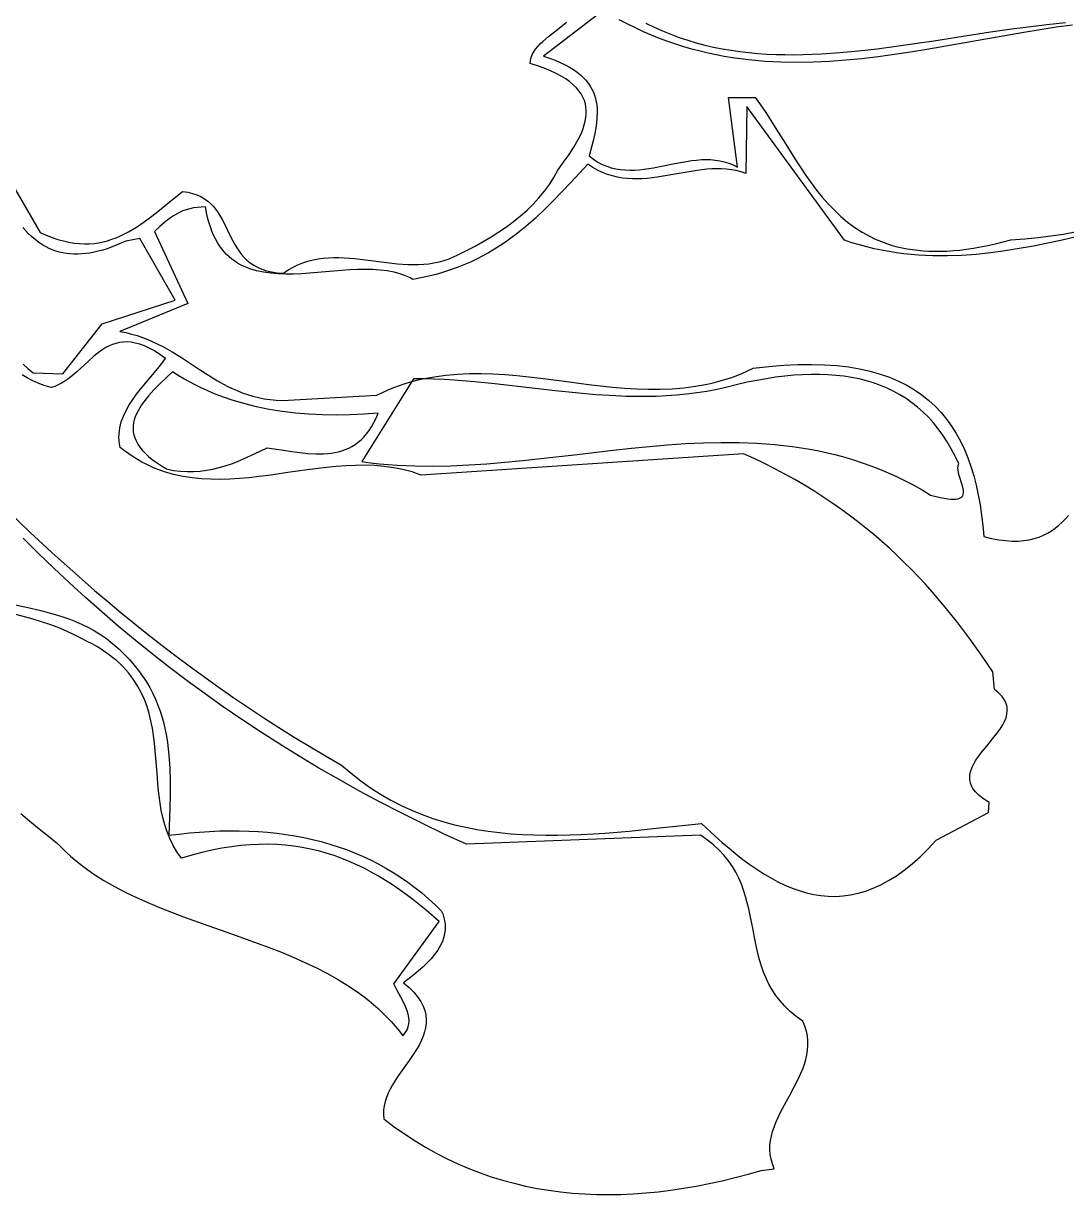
# Model space of a CAD drawing. Header units: metres. Extents: x 0 to 50, y 0 to 50.4.
# Drawn here: x 30.98 to 40.48, y 11.04 to 21.72 of the extents above; entities that cross this region are included whole.
import ezdxf

# ---------------------------------------------------------------- set-up
doc = ezdxf.new("R2010")
doc.units = ezdxf.units.M

msp = doc.modelspace()

# ---------------------------------------------------------------- linework, layer by layer
for points in [[(36.259937, 21.833636), (35.716724, 21.415952), (35.716724, 21.415952), (35.771857, 21.398117), (35.823012, 21.37933), (35.870315, 21.359618), (35.913892, 21.33901), (35.953869, 21.317531), (35.990371, 21.295209), (36.023525, 21.272071), (36.053457, 21.248143), (36.080293, 21.223454), (36.104158, 21.198029), (36.12518, 21.171896), (36.143483, 21.145082), (36.159193, 21.117614), (36.172438, 21.089519), (36.183342, 21.060824), (36.192033, 21.031556), (36.198634, 21.001742), (36.203274, 20.971409), (36.206077, 20.940585), (36.20717, 20.909295), (36.20473, 20.84543), (36.19696, 20.780029), (36.184868, 20.713309), (36.169464, 20.645487), (36.132746, 20.507399), (36.132746, 20.507399), (36.172275, 20.477523), (36.21233, 20.4522), (36.252875, 20.431147), (36.293875, 20.414081), (36.335296, 20.400718), (36.377103, 20.390776), (36.41926, 20.383972), (36.461734, 20.380023), (36.504488, 20.378644), (36.547489, 20.379554), (36.5907, 20.382469), (36.634088, 20.387106), (36.721252, 20.400414), (36.808702, 20.417212), (36.896158, 20.435236), (36.983341, 20.452221), (37.069972, 20.465903), (37.112993, 20.470797), (37.155771, 20.474015), (37.198272, 20.475275), (37.240459, 20.474294), (37.2823, 20.470788), (37.323757, 20.464474), (37.364798, 20.455069), (37.405386, 20.44229), (37.445486, 20.425854), (37.485065, 20.405478), (37.402495, 21.041356), (37.646726, 21.041427), (37.646726, 21.041427), (37.695426, 20.972497), (37.742769, 20.902261), (37.834545, 20.759128), (37.924385, 20.614536), (38.014619, 20.470992), (38.060612, 20.400398), (38.107577, 20.331007), (38.155806, 20.263132), (38.205589, 20.197087), (38.257218, 20.133186), (38.310985, 20.071741), (38.36718, 20.013068), (38.426095, 19.957479), (38.488022, 19.905287), (38.55325, 19.856807), (38.622072, 19.812352), (38.69478, 19.772235), (38.732681, 19.753901), (38.771663, 19.73677), (38.811762, 19.72088), (38.853014, 19.706271), (38.895456, 19.692981), (38.939123, 19.68105), (38.984054, 19.670518), (39.030283, 19.661423), (39.077847, 19.653804), (39.126784, 19.647701), (39.177128, 19.643153), (39.228917, 19.640199), (39.282187, 19.638879), (39.336974, 19.639231), (39.393315, 19.641294), (39.451246, 19.645109), (39.510804, 19.650713), (39.572025, 19.658147), (39.634945, 19.66745), (39.699601, 19.67866), (39.766029, 19.691816), (39.834266, 19.706959), (39.904347, 19.724128), (39.976311, 19.74336), (39.976311, 19.74336), (40.101496, 19.752373), (40.222566, 19.764144), (40.339498, 19.77869), (40.452269, 19.796029), (40.560858, 19.81618)], [(30.625578, 20.682294), (31.131738, 19.81098), (31.131738, 19.81098), (31.187501, 19.786181), (31.241611, 19.765018), (31.294135, 19.747364), (31.345141, 19.733089), (31.394695, 19.722065), (31.442866, 19.714165), (31.48972, 19.70926), (31.535326, 19.707222), (31.579749, 19.707923), (31.623059, 19.711234), (31.665321, 19.717028), (31.706604, 19.725175), (31.746975, 19.735549), (31.786501, 19.74802), (31.825249, 19.76246), (31.863287, 19.778742), (31.900683, 19.796737), (31.937503, 19.816317), (32.009687, 19.859718), (32.080377, 19.907921), (32.150113, 19.959898), (32.219434, 20.014626), (32.288879, 20.071077), (32.430294, 20.185049), (32.430294, 20.185049), (32.478, 20.177714), (32.521491, 20.167077), (32.561066, 20.153365), (32.597024, 20.136808), (32.629663, 20.11763), (32.659282, 20.09606), (32.686181, 20.072325), (32.710656, 20.046651), (32.733009, 20.019267), (32.753536, 19.990399), (32.772537, 19.960274), (32.79031, 19.92912), (32.823369, 19.864633), (32.855103, 19.798755), (32.887901, 19.733303), (32.905445, 19.701305), (32.924152, 19.670095), (32.94432, 19.639901), (32.966247, 19.610949), (32.990233, 19.583466), (33.016576, 19.557681), (33.045574, 19.53382), (33.077527, 19.51211), (33.112733, 19.492778), (33.151491, 19.476052), (33.1941, 19.462159), (33.240858, 19.451326), (33.292064, 19.44378), (33.348017, 19.439749), (33.348017, 19.439749), (33.391803, 19.468961), (33.436129, 19.494195), (33.480964, 19.515685), (33.526275, 19.533667), (33.57203, 19.548378), (33.618198, 19.560053), (33.664746, 19.568926), (33.711641, 19.575235), (33.758853, 19.579214), (33.806349, 19.5811), (33.854097, 19.581127), (33.902065, 19.579531), (33.998533, 19.572415), (34.095496, 19.561635), (34.289883, 19.536626), (34.386794, 19.526167), (34.483176, 19.519584), (34.531088, 19.518335), (34.578771, 19.518762), (34.626193, 19.5211), (34.673323, 19.525586), (34.720128, 19.532455), (34.766577, 19.541942), (34.812636, 19.554283), (34.858275, 19.569713), (34.858275, 19.569713), (34.938376, 19.607311), (35.01695, 19.646159), (35.093805, 19.686362), (35.16875, 19.728023), (35.241591, 19.771246), (35.312138, 19.816136), (35.380197, 19.862794), (35.445577, 19.911327), (35.508086, 19.961837), (35.567531, 20.014429), (35.62372, 20.069205), (35.676462, 20.126271), (35.725564, 20.185729), (35.770833, 20.247684), (35.812079, 20.31224), (35.849108, 20.3795), (35.849108, 20.3795), (35.901129, 20.449671), (35.950055, 20.519592), (35.994614, 20.589046), (36.033531, 20.657817), (36.050477, 20.691878), (36.065534, 20.725686), (36.078545, 20.759216), (36.08935, 20.792438), (36.097789, 20.825327), (36.103703, 20.857855), (36.106934, 20.889995), (36.107322, 20.92172), (36.104708, 20.953003), (36.098933, 20.983816), (36.089837, 21.014133), (36.077262, 21.043926), (36.061048, 21.073168), (36.041036, 21.101833), (36.017067, 21.129892), (35.988982, 21.15732), (35.956622, 21.184088), (35.919826, 21.210169), (35.878437, 21.235537), (35.832295, 21.260165), (35.781241, 21.284025), (35.725116, 21.307089), (35.66376, 21.329332), (35.597014, 21.350726), (35.597014, 21.350726), (35.599287, 21.378602), (35.605694, 21.405479), (35.615877, 21.431447), (35.629477, 21.456595), (35.646133, 21.481015), (35.665488, 21.504797), (35.687182, 21.52803), (35.710856, 21.550806), (35.762706, 21.595346), (35.818167, 21.639139), (35.874365, 21.682908), (35.928428, 21.727376)], [(40.535834, 21.700496), (40.38856, 21.680215), (40.24124, 21.657779), (40.093878, 21.633624), (39.799043, 21.581904), (39.504084, 21.528552), (39.209031, 21.477062), (39.061479, 21.453108), (38.913914, 21.43093), (38.766342, 21.410966), (38.618764, 21.393652), (38.471186, 21.379426), (38.32361, 21.368724), (38.176041, 21.361983), (38.028482, 21.35964), (37.880937, 21.362133), (37.73341, 21.369898), (37.585904, 21.383371), (37.51216, 21.392385), (37.438423, 21.402991), (37.364694, 21.415242), (37.290972, 21.429193), (37.217258, 21.4449), (37.143553, 21.462416), (37.069857, 21.481796), (36.996171, 21.503095), (36.922494, 21.526367), (36.848828, 21.551668), (36.775174, 21.579051), (36.70153, 21.608571), (36.627899, 21.640284), (36.55428, 21.674243), (36.480674, 21.710503), (36.407081, 21.749118)], [(36.650473, 21.718239), (36.72536, 21.681236), (36.800898, 21.647189), (36.877068, 21.616007), (36.953848, 21.587602), (37.031221, 21.561884), (37.109167, 21.538764), (37.187666, 21.518154), (37.266699, 21.499965), (37.346246, 21.484106), (37.426288, 21.47049), (37.506806, 21.459027), (37.58778, 21.449629), (37.66919, 21.442205), (37.751018, 21.436668), (37.833243, 21.432927), (37.915846, 21.430895), (37.998808, 21.430481), (38.08211, 21.431597), (38.249653, 21.438064), (38.418319, 21.449581), (38.587954, 21.465436), (38.758401, 21.484918), (38.929506, 21.507314), (39.101111, 21.531911), (39.273062, 21.557997), (39.617379, 21.611787), (39.789433, 21.638065), (39.96121, 21.662984), (40.132555, 21.685829), (40.303311, 21.70589), (40.473324, 21.722452)], [(37.571127, 20.959139), (37.561862, 20.348626), (37.561862, 20.348626), (37.517935, 20.362854), (37.473848, 20.373866), (37.429609, 20.381908), (37.385227, 20.387228), (37.340712, 20.390071), (37.296073, 20.390685), (37.251318, 20.389316), (37.206457, 20.386211), (37.116452, 20.375777), (37.026131, 20.361358), (36.84483, 20.328452), (36.753996, 20.313911), (36.663135, 20.303276), (36.617718, 20.300039), (36.572321, 20.298519), (36.526955, 20.298961), (36.481627, 20.301613), (36.436347, 20.306721), (36.391124, 20.314532), (36.345967, 20.325292), (36.300885, 20.339248), (36.255888, 20.356646), (36.210984, 20.377733), (36.166182, 20.402756), (36.121492, 20.431962), (36.121492, 20.431962), (35.966882, 20.266047), (35.888769, 20.183227), (35.809304, 20.101233), (35.727877, 20.020615), (35.643879, 19.941923), (35.556701, 19.865709), (35.465732, 19.792521), (35.418635, 19.757235), (35.370362, 19.722911), (35.320837, 19.68962), (35.269983, 19.65743), (35.217724, 19.626409), (35.163984, 19.596627), (35.108687, 19.568152), (35.051756, 19.541053), (34.993116, 19.515399), (34.93269, 19.491258), (34.870401, 19.4687), (34.806175, 19.447793), (34.739933, 19.428606), (34.671601, 19.411208), (34.601102, 19.395668), (34.52836, 19.382054), (34.52836, 19.382054), (34.501835, 19.3966), (34.47447, 19.409648), (34.446299, 19.421264), (34.41736, 19.431513), (34.357321, 19.448176), (34.294639, 19.460167), (34.229603, 19.468012), (34.162503, 19.472241), (34.093626, 19.473381), (34.023261, 19.47196), (33.951697, 19.468506), (33.879222, 19.463548), (33.732692, 19.45123), (33.585981, 19.439231), (33.513279, 19.434671), (33.441397, 19.431774), (33.370623, 19.43107), (33.301247, 19.433086), (33.233556, 19.438349), (33.167839, 19.447389), (33.104386, 19.460733), (33.043483, 19.478909), (33.014079, 19.489974), (32.98542, 19.502446), (32.957544, 19.516389), (32.930485, 19.531871), (32.904281, 19.548956), (32.878968, 19.567712), (32.85458, 19.588204), (32.831155, 19.610498), (32.808728, 19.63466), (32.787336, 19.660757), (32.767015, 19.688853), (32.7478, 19.719016), (32.729728, 19.751311), (32.712834, 19.785804), (32.697156, 19.822562), (32.682728, 19.861649), (32.669587, 19.903133), (32.657769, 19.947079), (32.647311, 19.993553), (32.638247, 20.042622), (32.638247, 20.042622), (32.599794, 20.042089), (32.563101, 20.039169), (32.528062, 20.033986), (32.494573, 20.026667), (32.462528, 20.017339), (32.431821, 20.006126), (32.402348, 19.993155), (32.374003, 19.978553), (32.346681, 19.962444), (32.320277, 19.944956), (32.2698, 19.906344), (32.221731, 19.863725), (32.175226, 19.818107), (32.476771, 19.162746), (31.859307, 18.907606), (31.859307, 18.907606), (31.913164, 18.897432), (31.965291, 18.884938), (32.015812, 18.870296), (32.064851, 18.853677), (32.112532, 18.835252), (32.15898, 18.815191), (32.204318, 18.793665), (32.24867, 18.770845), (32.334916, 18.722006), (32.418709, 18.670041), (32.582914, 18.562198), (32.665311, 18.509054), (32.74923, 18.45825), (32.835662, 18.411153), (32.880132, 18.389421), (32.925602, 18.369128), (32.972198, 18.350446), (33.020043, 18.333544), (33.069261, 18.318594), (33.119977, 18.305766), (33.172315, 18.295231), (33.226398, 18.28716), (33.282352, 18.281725), (33.340299, 18.279095), (34.199018, 18.328032), (34.199018, 18.328032), (34.250335, 18.353144), (34.301855, 18.376244), (34.353571, 18.397396), (34.405477, 18.416665), (34.457566, 18.434115), (34.509833, 18.449812), (34.56227, 18.463821), (34.614872, 18.476205), (34.667632, 18.48703), (34.720545, 18.496359), (34.826801, 18.510794), (34.933589, 18.520025), (35.040859, 18.524571), (35.148562, 18.524949), (35.256646, 18.521677), (35.365061, 18.515272), (35.473757, 18.506251), (35.582684, 18.495134), (35.69179, 18.482435), (35.910342, 18.454369), (36.12901, 18.426192), (36.238261, 18.413356), (36.347391, 18.402045), (36.456348, 18.392777), (36.565082, 18.386068), (36.673543, 18.382438), (36.78168, 18.382402), (36.889444, 18.386479), (36.996783, 18.395186), (37.103648, 18.409041), (37.156887, 18.418061), (37.209988, 18.428561), (37.262945, 18.440608), (37.315752, 18.454264), (37.368403, 18.469596), (37.420891, 18.486668), (37.47321, 18.505544), (37.525353, 18.526289), (37.577315, 18.548968), (37.62909, 18.573645), (37.62909, 18.573645), (37.770939, 18.589803), (37.906606, 18.600959), (38.036218, 18.6072), (38.1599, 18.608613), (38.277779, 18.605286), (38.389982, 18.597303), (38.496635, 18.584754), (38.597866, 18.567724), (38.6938, 18.5463), (38.784563, 18.520568), (38.870284, 18.490617), (38.951087, 18.456532), (39.027101, 18.4184), (39.09845, 18.376309), (39.165263, 18.330344), (39.227664, 18.280593), (39.285782, 18.227143), (39.339742, 18.17008), (39.389672, 18.109492), (39.435697, 18.045464), (39.477944, 17.978084), (39.51654, 17.907439), (39.551611, 17.833615), (39.583285, 17.756699), (39.611686, 17.676778), (39.636943, 17.593939), (39.659181, 17.508269), (39.678528, 17.419854), (39.695109, 17.328781), (39.709051, 17.235137), (39.720482, 17.13901), (39.729526, 17.040484), (39.729526, 17.040484), (39.799884, 17.023256), (39.866153, 17.010667), (39.928527, 17.002505), (39.987196, 16.998553), (40.042352, 16.998597), (40.094189, 17.002422), (40.142897, 17.009813), (40.188669, 17.020557), (40.231697, 17.034437), (40.272172, 17.051239), (40.310287, 17.070749), (40.346234, 17.092751), (40.380205, 17.11703), (40.412391, 17.143373), (40.442985, 17.171564), (40.472179, 17.201389), (40.500165, 17.232632)], [(40.571561, 19.770235), (40.441928, 19.740812), (40.312208, 19.712829), (40.18235, 19.686762), (40.052306, 19.663088), (39.922028, 19.642283), (39.791467, 19.624824), (39.660574, 19.611186), (39.529302, 19.601848), (39.3976, 19.597285), (39.265422, 19.597973), (39.199139, 19.600435), (39.132719, 19.604389), (39.066155, 19.609894), (38.999441, 19.617009), (38.932572, 19.625795), (38.865541, 19.636311), (38.798342, 19.648616), (38.730969, 19.66277), (38.663416, 19.678833), (38.595678, 19.696863), (38.527747, 19.716921), (38.459618, 19.739066), (37.571127, 20.959139)], [(30.977449, 18.611848), (31.020378, 18.570276), (31.068931, 18.531321), (31.338714, 18.522325), (31.696239, 18.97871), (32.363472, 19.194618), (32.040638, 19.756468), (31.912325, 19.732488), (31.912325, 19.732488), (31.82564, 19.693795), (31.742233, 19.662704), (31.701741, 19.649986), (31.662046, 19.639143), (31.623142, 19.630164), (31.585022, 19.623042), (31.547677, 19.617768), (31.511102, 19.614332), (31.475287, 19.612726), (31.440227, 19.612941), (31.405914, 19.614969), (31.372341, 19.618801), (31.3395, 19.624427), (31.307385, 19.631839), (31.275987, 19.641029), (31.2453, 19.651987), (31.215317, 19.664704), (31.18603, 19.679173), (31.157431, 19.695384), (31.129515, 19.713328), (31.102272, 19.732997), (31.075697, 19.754381), (31.049782, 19.777473), (31.02452, 19.802262), (30.999903, 19.828742), (30.975924, 19.856901)], [(30.815834, 17.293754), (31.042299, 17.076773), (31.273096, 16.863084), (31.508491, 16.652914), (31.627995, 16.549218), (31.748749, 16.446487), (31.870786, 16.344748), (31.994138, 16.24403), (32.118839, 16.144361), (32.244923, 16.045769), (32.372422, 15.948282), (32.50137, 15.851929), (32.6318, 15.756738), (32.763745, 15.662738), (32.897239, 15.569955), (33.032315, 15.47842), (33.169006, 15.388159), (33.307345, 15.299201), (33.447365, 15.211575), (33.589101, 15.125308), (33.732584, 15.040429), (33.877849, 14.956966), (33.877849, 14.956966), (33.964685, 14.882061), (34.053041, 14.812825), (34.142868, 14.749069), (34.234114, 14.690601), (34.326728, 14.63723), (34.420659, 14.588766), (34.515856, 14.545018), (34.612269, 14.505796), (34.709846, 14.470907), (34.808536, 14.440161), (34.908289, 14.413368), (35.009052, 14.390336), (35.110776, 14.370875), (35.213409, 14.354794), (35.316901, 14.341902), (35.4212, 14.332008), (35.526255, 14.324921), (35.632015, 14.320451), (35.73843, 14.318406), (35.845448, 14.318596), (35.953018, 14.32083), (36.061089, 14.324916), (36.169611, 14.330665), (36.278533, 14.337885), (36.497369, 14.355975), (36.717191, 14.377661), (37.15816, 14.425708), (37.15816, 14.425708), (37.282609, 14.308682), (37.345079, 14.252818), (37.407733, 14.198969), (37.470584, 14.147324), (37.533648, 14.098071), (37.596938, 14.051397), (37.66047, 14.007491), (37.724257, 13.96654), (37.788314, 13.928732), (37.852655, 13.894255), (37.917296, 13.863298), (37.982249, 13.836047), (38.047531, 13.812691), (38.113155, 13.793418), (38.179135, 13.778415), (38.245486, 13.767871), (38.312223, 13.761973), (38.37936, 13.760909), (38.446912, 13.764867), (38.514892, 13.774036), (38.583316, 13.788602), (38.652197, 13.808754), (38.72155, 13.83468), (38.791391, 13.866567), (38.861732, 13.904604), (38.932588, 13.948978), (39.003975, 13.999877), (39.075906, 14.057489), (39.148396, 14.122003), (39.221459, 14.193605), (39.29511, 14.272484), (39.771228, 14.526077), (39.776967, 14.61578), (39.776967, 14.61578), (39.726909, 14.648006), (39.686117, 14.680224), (39.653996, 14.712437), (39.641003, 14.728541), (39.629954, 14.744643), (39.620776, 14.760744), (39.613395, 14.776844), (39.607737, 14.792942), (39.603728, 14.809039), (39.601292, 14.825135), (39.600357, 14.841229), (39.602689, 14.873413), (39.61013, 14.905593), (39.622087, 14.937768), (39.637966, 14.969938), (39.657173, 15.002104), (39.679114, 15.034266), (39.703196, 15.066423), (39.755407, 15.130728), (39.809057, 15.195019), (39.859394, 15.259299), (39.881837, 15.291434), (39.901671, 15.323568), (39.918301, 15.3557), (39.931135, 15.387829), (39.939579, 15.419957), (39.943039, 15.452084), (39.940921, 15.484209), (39.937585, 15.500272), (39.932631, 15.516334), (39.925987, 15.532396), (39.917577, 15.548457), (39.907327, 15.564519), (39.895163, 15.58058), (39.881011, 15.596641), (39.864797, 15.612703), (39.825884, 15.644825), (39.811784, 15.805288), (39.811784, 15.805288), (39.70894, 15.957392), (39.602489, 16.106681), (39.492083, 16.252964), (39.377373, 16.396051), (39.258013, 16.53575), (39.19648, 16.60427), (39.133654, 16.67187), (39.069491, 16.738529), (39.003948, 16.804221), (38.936982, 16.868923), (38.868549, 16.932611), (38.798605, 16.995261), (38.727108, 17.05685), (38.654013, 17.117352), (38.579277, 17.176745), (38.502856, 17.235005), (38.424708, 17.292107), (38.344789, 17.348028), (38.263055, 17.402745), (38.179463, 17.456232), (38.093969, 17.508466), (38.00653, 17.559424), (37.917102, 17.609081), (37.825643, 17.657414), (37.732107, 17.704399), (37.636453, 17.750011), (37.538636, 17.794228), (34.603901, 17.600183), (34.603901, 17.600183), (34.562182, 17.61497), (34.520274, 17.62822), (34.435923, 17.650336), (34.350907, 17.666995), (34.265284, 17.678658), (34.179113, 17.685786), (34.092454, 17.688843), (34.005363, 17.68829), (33.917901, 17.684588), (33.830127, 17.678201), (33.742098, 17.669589), (33.565512, 17.647542), (33.388613, 17.622142), (33.211873, 17.597084), (33.123708, 17.585839), (33.035759, 17.576066), (32.948084, 17.568227), (32.860742, 17.562783), (32.773792, 17.560196), (32.687293, 17.56093), (32.601302, 17.565444), (32.515879, 17.574203), (32.431083, 17.587667), (32.346972, 17.606298), (32.263605, 17.630559), (32.222219, 17.644945), (32.181041, 17.660912), (32.140079, 17.678517), (32.099339, 17.697817), (32.058829, 17.718872), (32.018556, 17.741739), (31.978528, 17.766475), (31.938753, 17.793137), (31.899236, 17.821785), (31.859987, 17.852475), (31.859987, 17.852475), (31.854709, 17.883405), (31.851525, 17.913726), (31.850342, 17.943462), (31.851068, 17.972638), (31.853611, 18.00128), (31.857881, 18.029411), (31.863785, 18.057058), (31.871231, 18.084245), (31.890384, 18.137337), (31.914607, 18.188888), (31.943166, 18.239098), (31.975328, 18.288164), (32.010358, 18.336286), (32.047523, 18.383665), (32.125325, 18.476986), (32.202864, 18.569721), (32.239701, 18.616366), (32.274272, 18.663463), (32.274272, 18.663463), (32.222613, 18.699789), (32.173444, 18.730512), (32.126638, 18.755904), (32.082071, 18.776238), (32.039616, 18.791784), (31.999147, 18.802816), (31.960539, 18.809606), (31.923666, 18.812425), (31.888401, 18.811546), (31.854621, 18.807241), (31.822197, 18.799782), (31.791006, 18.78944), (31.76092, 18.776489), (31.731815, 18.761201), (31.703564, 18.743846), (31.676042, 18.724698), (31.62268, 18.68211), (31.570724, 18.635614), (31.467002, 18.539601), (31.413224, 18.494438), (31.385416, 18.47352), (31.356827, 18.454074), (31.327331, 18.436371), (31.296803, 18.420685), (31.265117, 18.407287), (31.232147, 18.396448), (31.232147, 18.396448), (31.169956, 18.41589), (31.112785, 18.437265), (31.060386, 18.460483), (31.012511, 18.485452), (30.968911, 18.512084)], [(32.338316, 18.540993), (32.338316, 18.540993), (32.279267, 18.485584), (32.222407, 18.430496), (32.168858, 18.375662), (32.119741, 18.321015), (32.076178, 18.266489), (32.05683, 18.23925), (32.039291, 18.212016), (32.023702, 18.184778), (32.010203, 18.157529), (31.998933, 18.130259), (31.990034, 18.102961), (31.983646, 18.075626), (31.979908, 18.048245), (31.978962, 18.020811), (31.980946, 17.993315), (31.986002, 17.965748), (31.99427, 17.938103), (32.00589, 17.91037), (32.021002, 17.882542), (32.039746, 17.85461), (32.062264, 17.826565), (32.088694, 17.7984), (32.119177, 17.770106), (32.153854, 17.741675), (32.192865, 17.713097), (32.236349, 17.684366), (32.284448, 17.655471), (32.284448, 17.655471), (32.347588, 17.642785), (32.40963, 17.634736), (32.470638, 17.631038), (32.530679, 17.631407), (32.589815, 17.635555), (32.648112, 17.643198), (32.705634, 17.654049), (32.762446, 17.667822), (32.818612, 17.684232), (32.874197, 17.702993), (32.929266, 17.723819), (32.983882, 17.746423), (33.092017, 17.795826), (33.199119, 17.848915), (33.199119, 17.848915), (33.349156, 17.825532), (33.424129, 17.81417), (33.498562, 17.804335), (33.572071, 17.797008), (33.644275, 17.793169), (33.71479, 17.793799), (33.749295, 17.796096), (33.783234, 17.799879), (33.816559, 17.805269), (33.849223, 17.812389), (33.881178, 17.821362), (33.912376, 17.832311), (33.942768, 17.845357), (33.972308, 17.860624), (34.000947, 17.878234), (34.028638, 17.89831), (34.055332, 17.920974), (34.080982, 17.946349), (34.10554, 17.974557), (34.128958, 18.005722), (34.151188, 18.039965), (34.172183, 18.077409), (34.191894, 18.118178), (34.210274, 18.162392), (34.210274, 18.162392), (34.082123, 18.153772), (33.954974, 18.148483), (33.828932, 18.146734), (33.7041, 18.148734), (33.580583, 18.154691), (33.458484, 18.164814), (33.337906, 18.17931), (33.218954, 18.198389), (33.101732, 18.222259), (32.986342, 18.251127), (32.87289, 18.285204), (32.761479, 18.324696), (32.70657, 18.346538), (32.652212, 18.369813), (32.598415, 18.394545), (32.545193, 18.420762), (32.492559, 18.448489), (32.440526, 18.477753), (32.389107, 18.508579), (32.338316, 18.540993)], [(34.534021, 18.476731), (34.061513, 17.7223), (34.061513, 17.7223), (34.142061, 17.711964), (34.222766, 17.703297), (34.30362, 17.696226), (34.384617, 17.690679), (34.54701, 17.683868), (34.709891, 17.682287), (34.873204, 17.685359), (35.036894, 17.692506), (35.200906, 17.703151), (35.365184, 17.716718), (35.529674, 17.732628), (35.694319, 17.750304), (36.023856, 17.788647), (36.353353, 17.827129), (36.517949, 17.844978), (36.682369, 17.861131), (36.846558, 17.875008), (37.010461, 17.886034), (37.174022, 17.893631), (37.337187, 17.897222), (37.499899, 17.896229), (37.662104, 17.890076), (37.742999, 17.884883), (37.823747, 17.878184), (37.90434, 17.869906), (37.984772, 17.859977), (38.065035, 17.848325), (38.145124, 17.834877), (38.22503, 17.819562), (38.304747, 17.802308), (38.384268, 17.783041), (38.463587, 17.761691), (38.542696, 17.738184), (38.621588, 17.71245), (38.700256, 17.684414), (38.778695, 17.654007), (38.856896, 17.621154), (38.934852, 17.585785), (39.012558, 17.547826), (39.090005, 17.507207), (39.167187, 17.463853), (39.244098, 17.417695), (39.244098, 17.417695), (39.331513, 17.395316), (39.368422, 17.387864), (39.401094, 17.382744), (39.429754, 17.379837), (39.454624, 17.379023), (39.475927, 17.380183), (39.493886, 17.383197), (39.508724, 17.387945), (39.520663, 17.394309), (39.529927, 17.402168), (39.536739, 17.411404), (39.541321, 17.421896), (39.543896, 17.433525), (39.544688, 17.446171), (39.54392, 17.459716), (39.538591, 17.489021), (39.529695, 17.520483), (39.508332, 17.586057), (39.499431, 17.618256), (39.494096, 17.648788), (39.493323, 17.66313), (39.494109, 17.676696), (39.496679, 17.689368), (39.501255, 17.701026), (39.501255, 17.701026), (39.467892, 17.772069), (39.432403, 17.839618), (39.39481, 17.903709), (39.355133, 17.964379), (39.313394, 18.021666), (39.269613, 18.075607), (39.223813, 18.126238), (39.176013, 18.173598), (39.126235, 18.217722), (39.074499, 18.25865), (39.020828, 18.296416), (38.965241, 18.33106), (38.907761, 18.362617), (38.848408, 18.391125), (38.787202, 18.416622), (38.724166, 18.439144), (38.659321, 18.458728), (38.592686, 18.475413), (38.524284, 18.489234), (38.454136, 18.500229), (38.382261, 18.508435), (38.308683, 18.51389), (38.233421, 18.51663), (38.156496, 18.516693), (38.077931, 18.514116), (37.997745, 18.508936), (37.91596, 18.50119), (37.832597, 18.490916), (37.747676, 18.47815), (37.66122, 18.462929), (37.573249, 18.445292), (37.483784, 18.425274), (37.483784, 18.425274), (37.391263, 18.401031), (37.298813, 18.380184), (37.206431, 18.362561), (37.11411, 18.34799), (37.021846, 18.336297), (36.929634, 18.327309), (36.83747, 18.320853), (36.745346, 18.316757), (36.65326, 18.314848), (36.561206, 18.314952), (36.469179, 18.316898), (36.377174, 18.320511), (36.19321, 18.332049), (36.009274, 18.348183), (35.825326, 18.36753), (35.641327, 18.388708), (35.273015, 18.431018), (35.088623, 18.449385), (34.90402, 18.464048), (34.811626, 18.469559), (34.719166, 18.473624), (34.626632, 18.476073), (34.534021, 18.476731)], [(30.873013, 16.422214), (31.006616, 16.394957), (31.138521, 16.364716), (31.203508, 16.347946), (31.267677, 16.329793), (31.330896, 16.310044), (31.393034, 16.288487), (31.453961, 16.26491), (31.513545, 16.2391), (31.571654, 16.210845), (31.628158, 16.179931), (31.682925, 16.146148), (31.735825, 16.109283), (31.735825, 16.109283), (31.794103, 16.062761), (31.848462, 16.015431), (31.899033, 15.967314), (31.945945, 15.918428), (31.98933, 15.868792), (32.029317, 15.818428), (32.066037, 15.767353), (32.09962, 15.715588), (32.130197, 15.663152), (32.157897, 15.610066), (32.182852, 15.556347), (32.205191, 15.502017), (32.225045, 15.447094), (32.242545, 15.391598), (32.257821, 15.335549), (32.271002, 15.278966), (32.28222, 15.22187), (32.291604, 15.164278), (32.299286, 15.106212), (32.305396, 15.04769), (32.313418, 14.929359), (32.316715, 14.809441), (32.316329, 14.688093), (32.313303, 14.565471), (32.303503, 14.317034), (32.303503, 14.317034), (32.398055, 14.328937), (32.491622, 14.338855), (32.584194, 14.346769), (32.67576, 14.352661), (32.766311, 14.356515), (32.855836, 14.358311), (32.944325, 14.358034), (33.031767, 14.355664), (33.118151, 14.351185), (33.203469, 14.344579), (33.287708, 14.335829), (33.370859, 14.324915), (33.452912, 14.311822), (33.533856, 14.296532), (33.613681, 14.279026), (33.692377, 14.259287), (33.769932, 14.237298), (33.846338, 14.21304), (33.921582, 14.186497), (33.995656, 14.157651), (34.068549, 14.126484), (34.14025, 14.092978), (34.210749, 14.057116), (34.280036, 14.01888), (34.3481, 13.978252), (34.414931, 13.935216), (34.480519, 13.889753), (34.544853, 13.841846), (34.607923, 13.791477), (34.669719, 13.738628), (34.73023, 13.683282), (34.789446, 13.625421), (34.789446, 13.625421), (34.799268, 13.600369), (34.807245, 13.575745), (34.813429, 13.551539), (34.817871, 13.527736), (34.820622, 13.504325), (34.821733, 13.481293), (34.821255, 13.458626), (34.819241, 13.436313), (34.810805, 13.392696), (34.796835, 13.35034), (34.777743, 13.309142), (34.753937, 13.269003), (34.725828, 13.22982), (34.693826, 13.191492), (34.658341, 13.153917), (34.619783, 13.116993), (34.578564, 13.08062), (34.535091, 13.044695), (34.443031, 12.973786), (34.443031, 12.973786), (34.493532, 12.929902), (34.53614, 12.886768), (34.571284, 12.844339), (34.599391, 12.802575), (34.620887, 12.761434), (34.6362, 12.720873), (34.645758, 12.68085), (34.649988, 12.641323), (34.649318, 12.602251), (34.644174, 12.563592), (34.634984, 12.525303), (34.622175, 12.487342), (34.606176, 12.449668), (34.587412, 12.412238), (34.566312, 12.375011), (34.543303, 12.337944), (34.493266, 12.264125), (34.440722, 12.190443), (34.389089, 12.116564), (34.341785, 12.042152), (34.320825, 12.00464), (34.30223, 11.966869), (34.286427, 11.928797), (34.273843, 11.890382), (34.264905, 11.851581), (34.260042, 11.812353), (34.25968, 11.772656), (34.264247, 11.732447), (34.264247, 11.732447), (34.357591, 11.662103), (34.451951, 11.595817), (34.547316, 11.533541), (34.643676, 11.475229), (34.741019, 11.420835), (34.839335, 11.370312), (34.938613, 11.323612), (35.038841, 11.28069), (35.14001, 11.241499), (35.242108, 11.205992), (35.345124, 11.174122), (35.449047, 11.145843), (35.553867, 11.121108), (35.659573, 11.09987), (35.766154, 11.082083), (35.873599, 11.0677), (35.981897, 11.056675), (36.091037, 11.048961), (36.201009, 11.04451), (36.311801, 11.043277), (36.423403, 11.045215), (36.535804, 11.050276), (36.648993, 11.058416), (36.762959, 11.069586), (36.877691, 11.08374), (36.993179, 11.100831), (37.109411, 11.120813), (37.226378, 11.14364), (37.344067, 11.169264), (37.462467, 11.197638), (37.58157, 11.228717), (37.701362, 11.262453), (37.819357, 11.278363), (37.819357, 11.278363), (37.802359, 11.322022), (37.790344, 11.365253), (37.782977, 11.408089), (37.77992, 11.450561), (37.780839, 11.492703), (37.785397, 11.534546), (37.793259, 11.576124), (37.804089, 11.617468), (37.81755, 11.65861), (37.833307, 11.699583), (37.851024, 11.74042), (37.870365, 11.781152), (37.912575, 11.862433), (37.957251, 11.943684), (38.001705, 12.025165), (38.043249, 12.107134), (38.062091, 12.148382), (38.079198, 12.189849), (38.094234, 12.231568), (38.106863, 12.27357), (38.116749, 12.315888), (38.123557, 12.358555), (38.126951, 12.401602), (38.126594, 12.445063), (38.122151, 12.488968), (38.113285, 12.533352), (38.099662, 12.578246), (38.080945, 12.623681), (38.080945, 12.623681), (38.019891, 12.666991), (37.965156, 12.712178), (37.916313, 12.759116), (37.872936, 12.80768), (37.834598, 12.857744), (37.800874, 12.909182), (37.771337, 12.961869), (37.745561, 13.015678), (37.72312, 13.070485), (37.703588, 13.126162), (37.686539, 13.182585), (37.671545, 13.239627), (37.646024, 13.355067), (37.623614, 13.471477), (37.600906, 13.58785), (37.588375, 13.645709), (37.574491, 13.70318), (37.558828, 13.76014), (37.54096, 13.816462), (37.52046, 13.872019), (37.496903, 13.926688), (37.469862, 13.980341), (37.438911, 14.032853), (37.403624, 14.084098), (37.363574, 14.133951), (37.318336, 14.182285), (37.267484, 14.228975), (37.210591, 14.273896), (37.14723, 14.31692), (35.01481, 14.236209), (35.01481, 14.236209), (34.813833, 14.328718), (34.61596, 14.423455), (34.421156, 14.520398), (34.229386, 14.619524), (34.040614, 14.720811), (33.854805, 14.824236), (33.671924, 14.929776), (33.491935, 15.03741), (33.314803, 15.147114), (33.140493, 15.258866), (32.968968, 15.372644), (32.800195, 15.488426), (32.634137, 15.606187), (32.470759, 15.725908), (32.310026, 15.847563), (32.151903, 15.971132), (31.996354, 16.096592), (31.843343, 16.22392), (31.692836, 16.353094), (31.544797, 16.48409), (31.39919, 16.616888), (31.255982, 16.751464), (31.115135, 16.887796), (30.976614, 17.025861)], [(30.956901, 14.516447), (31.038509, 14.446085), (31.121808, 14.37664), (31.206863, 14.30815), (31.293741, 14.240652), (31.293741, 14.240652), (31.330577, 14.201945), (31.36866, 14.164517), (31.407949, 14.128325), (31.448402, 14.093323), (31.489977, 14.059467), (31.532633, 14.026714), (31.621022, 13.964333), (31.713237, 13.905825), (31.808946, 13.850835), (31.907815, 13.799005), (32.009515, 13.749982), (32.113711, 13.703407), (32.220073, 13.658927), (32.328268, 13.616185), (32.437964, 13.574824), (32.660531, 13.494827), (32.885117, 13.416088), (33.109065, 13.335761), (33.21997, 13.294112), (33.32972, 13.250999), (33.437981, 13.206065), (33.544423, 13.158955), (33.648713, 13.109314), (33.750519, 13.056784), (33.849509, 13.00101), (33.945351, 12.941637), (34.037712, 12.878309), (34.082484, 12.845051), (34.126262, 12.81067), (34.169003, 12.775122), (34.210666, 12.738363), (34.251211, 12.700348), (34.290595, 12.661034), (34.328777, 12.620374), (34.365715, 12.578326), (34.401367, 12.534843), (34.435694, 12.489883), (34.435694, 12.489883), (34.458136, 12.516444), (34.474613, 12.543688), (34.485614, 12.571557), (34.49163, 12.599993), (34.493148, 12.62894), (34.490659, 12.658339), (34.484651, 12.688133), (34.475614, 12.718264), (34.464037, 12.748676), (34.45041, 12.779309), (34.418959, 12.841013), (34.385176, 12.902916), (34.352976, 12.964557), (34.768287, 13.531367), (34.768287, 13.531367), (34.648925, 13.634763), (34.588552, 13.68424), (34.527654, 13.732132), (34.466186, 13.778359), (34.404099, 13.822841), (34.341347, 13.865499), (34.277883, 13.906255), (34.213659, 13.945028), (34.14863, 13.981739), (34.082747, 14.016309), (34.015964, 14.04866), (33.948234, 14.07871), (33.87951, 14.106383), (33.809745, 14.131597), (33.738891, 14.154273), (33.666903, 14.174333), (33.593732, 14.191697), (33.519332, 14.206286), (33.443656, 14.218021), (33.366657, 14.226821), (33.288288, 14.232609), (33.208501, 14.235304), (33.127251, 14.234828), (33.044489, 14.2311), (32.960169, 14.224043), (32.874244, 14.213575), (32.786667, 14.19962), (32.697391, 14.182096), (32.606369, 14.160924), (32.513553, 14.136026), (32.418898, 14.107322), (32.418898, 14.107322), (32.378308, 14.16546), (32.343345, 14.225235), (32.313527, 14.28651), (32.28837, 14.349149), (32.26739, 14.413018), (32.250106, 14.47798), (32.236032, 14.5439), (32.224688, 14.610642), (32.215588, 14.67807), (32.20825, 14.746049), (32.196927, 14.883117), (32.186853, 15.020759), (32.174163, 15.157891), (32.165629, 15.225926), (32.154991, 15.293427), (32.141766, 15.360257), (32.125471, 15.426282), (32.105623, 15.491364), (32.081739, 15.555369), (32.053334, 15.618162), (32.019927, 15.679605), (31.981034, 15.739564), (31.959379, 15.768945), (31.936172, 15.797903), (31.911351, 15.826423), (31.884857, 15.854487), (31.856629, 15.882078), (31.826607, 15.909179), (31.794729, 15.935773), (31.760937, 15.961844), (31.72517, 15.987374), (31.687366, 16.012346), (31.647466, 16.036743), (31.605409, 16.06055), (31.561136, 16.083747), (31.514584, 16.106319), (31.514584, 16.106319), (31.443404, 16.143805), (31.370797, 16.178115), (31.296853, 16.209441), (31.221658, 16.237976), (31.1453, 16.263911), (31.067868, 16.287438), (30.989448, 16.308749), (30.910129, 16.328036)]]:
    msp.add_lwpolyline(points)

doc.saveas('drawing.dxf')
